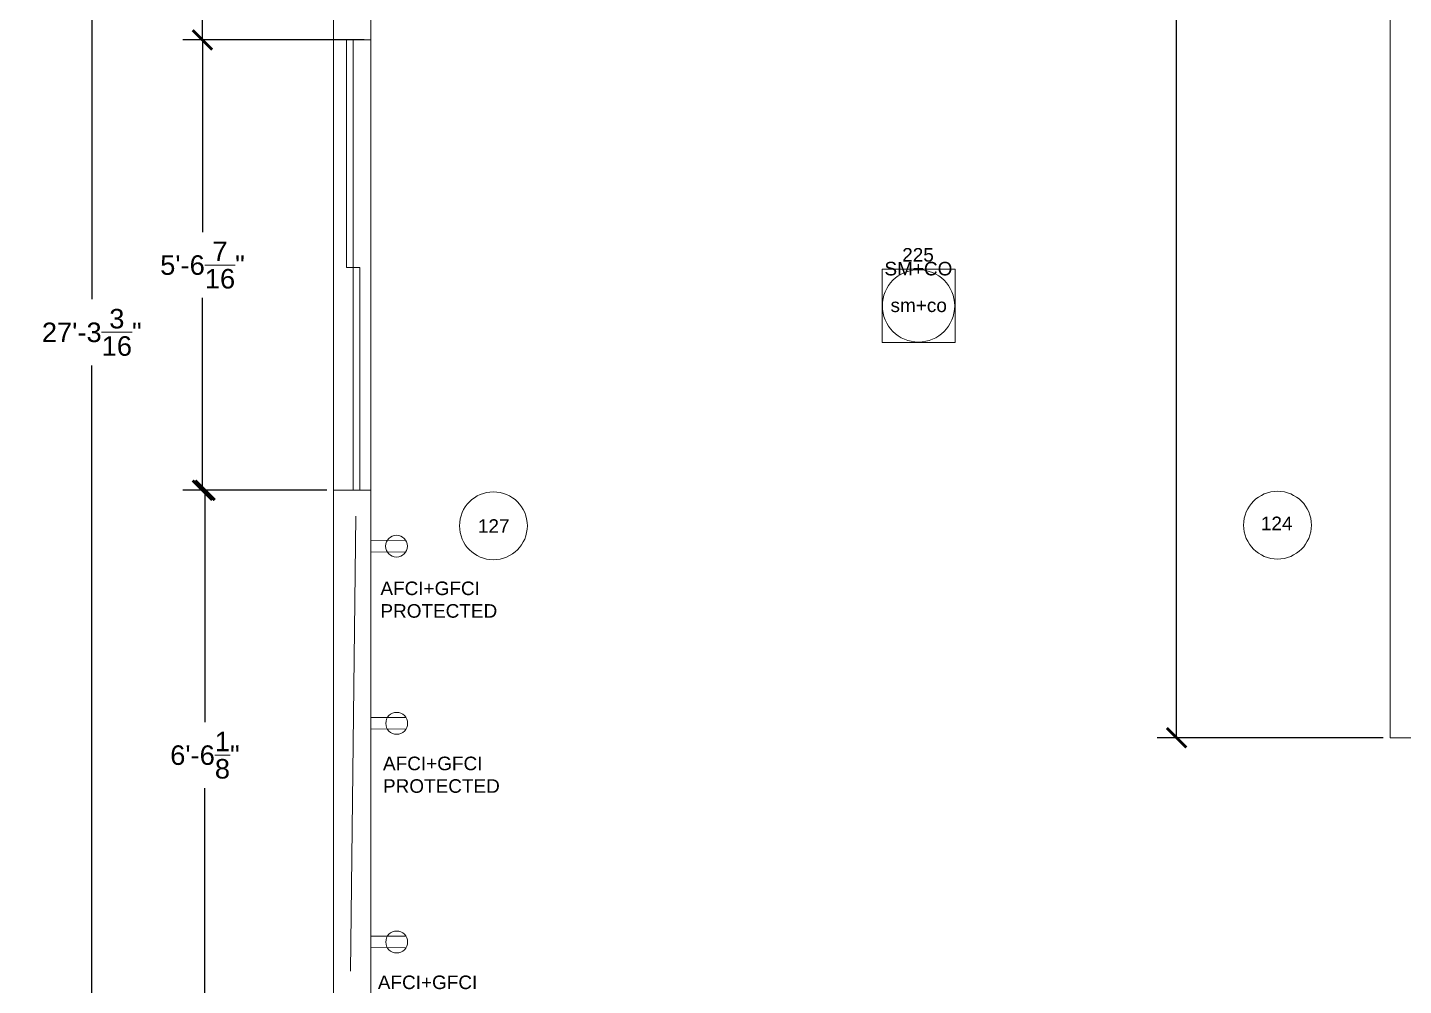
# Model space of a CAD drawing. Header units: inches. Extents: x -475 to -13, y 578 to 1095.
# Drawn here: x -473.7 to -270.8, y 769.3 to 910.5 of the extents above; entities that cross this region are included whole.
import ezdxf

# ---------------------------------------------------------------- set-up
doc = ezdxf.new("R2010")
doc.units = ezdxf.units.IN
doc.header["$MEASUREMENT"] = 0
doc.layers.get('0').update_dxf_attribs({"color": 1, "lineweight": 9})
for name, color, linetype, lineweight in [('A-101-Dimensions', 7, 'Continuous', 9), ('A-101-Floorplan-1st-floor', 7, 'Continuous', 9), ('A-101-Text', 7, 'Continuous', 9)]:
    doc.layers.add(name, color=color, linetype=linetype, lineweight=lineweight)
doc.styles.add('Annotative', font='Arial.ttf')
doc.styles.get("Standard").update_dxf_attribs({"font": 'Arial.ttf', "height": 2})
doc.linetypes.add('BATTING', pattern='A,0.0001,-0.1,[134,ltypeshp.shx,S=0.1,R=0,X=-0.1,Y=0],-0.2,[134,ltypeshp.shx,S=0.1,R=180,X=0.1,Y=0],-0.1', length=0.4001)
doc.dimstyles.new('Annotative', dxfattribs={"dimtxt": 0.18, "dimasz": 0.18, "dimexe": 0.18, "dimexo": 0.0625, "dimgap": 0.09, "dimtad": 0, "dimtih": 1, "dimtoh": 1, "dimdec": 4, "dimzin": 0, "dimdsep": 46, "dimlunit": 4, "dimtxsty": 'Annotative', "dimblk": 'ARCHTICK', "dimblk1": 'ARCHTICK', "dimblk2": 'ARCHTICK', "dimcen": 0.09, "dimadec": 0, "dimazin": 0, "dimtfac": 1, "dimtdec": 4, "dimtofl": 0, "dimtmove": 0, "dimatfit": 3, "dimldrblk": 'ARCHTICK', "dimfxl": 1, "dimtolj": 1, "dimtzin": 0, "dimarcsym": 0})

# ---------------------------------------------------------------- blocks, each defined once
blk = doc.blocks.new('_ArchTick')
at = {"color": 0, "linetype": 'ByBlock', "lineweight": 30, "const_width": 0.15}
blk.add_lwpolyline([(-0.5, -0.5), (0.5, 0.5)], dxfattribs=at)
blk = doc.blocks.new('*D487')
at = {"layer": 'A-101-Dimensions', "color": 0, "lineweight": -2, "transparency": 16777216}
for p, q in [((-273.82, 1029.19), (-307.17, 1029.19)), ((-304.29, 1029.19), (-304.29, 922.39)), ((-304.29, 805.81), (-304.29, 912.61)), ((-273.82, 805.81), (-307.17, 805.81))]:
    blk.add_line(p, q, dxfattribs=at)
at = {"layer": 'A-101-Dimensions', "color": 0, "lineweight": -2, "transparency": 16777216, "xscale": 2.88, "yscale": 2.88, "zscale": 2.88}
for p, rotation in [((-304.29, 1029.19), 90), ((-304.29, 805.81), 270)]:
    blk.add_blockref('_ArchTick', p, dxfattribs=dict(at, rotation=rotation))
at = {"layer": 'A-101-Dimensions', "color": 0, "lineweight": 5, "transparency": 16777216, "insert": (-304.29, 917.5), "char_height": 2.88, "attachment_point": 5, "style": 'Annotative'}
blk.add_mtext('\\A1;18\'-7{\\H1x;\\S3/8;}"', dxfattribs=at)
blk = doc.blocks.new('*D513')
at = {"layer": 'A-101-Dimensions', "color": 0, "lineweight": -2, "transparency": 16777216}
for p, q in [((-424.1, 1029.19), (-467.15, 1029.19)), ((-464.27, 1029.19), (-464.27, 870.48)), ((-464.27, 702), (-464.27, 860.71)), ((-424.1, 702), (-467.15, 702))]:
    blk.add_line(p, q, dxfattribs=at)
at = {"layer": 'A-101-Dimensions', "color": 0, "lineweight": -2, "transparency": 16777216, "xscale": 2.88, "yscale": 2.88, "zscale": 2.88}
for p, rotation in [((-464.27, 1029.19), 90), ((-464.27, 702), 270)]:
    blk.add_blockref('_ArchTick', p, dxfattribs=dict(at, rotation=rotation))
at = {"layer": 'A-101-Dimensions', "color": 0, "lineweight": 5, "transparency": 16777216, "insert": (-464.27, 865.6), "char_height": 2.88, "attachment_point": 5, "style": 'Annotative'}
blk.add_mtext('\\A1;27\'-3{\\H1x;\\S3/16;}"', dxfattribs=at)
blk = doc.blocks.new('*D531')
at = {"layer": 'A-101-Dimensions', "color": 0, "lineweight": -2, "transparency": 16777216}
for p, q in [((-429.6, 842.31), (-450.46, 842.31)), ((-447.58, 842.31), (-447.58, 808.11)), ((-447.58, 764.19), (-447.58, 798.39)), ((-429.6, 764.19), (-450.46, 764.19))]:
    blk.add_line(p, q, dxfattribs=at)
at = {"layer": 'A-101-Dimensions', "color": 0, "lineweight": -2, "transparency": 16777216, "xscale": 2.88, "yscale": 2.88, "zscale": 2.88}
for p, rotation in [((-447.58, 842.31), 90), ((-447.58, 764.19), 270)]:
    blk.add_blockref('_ArchTick', p, dxfattribs=dict(at, rotation=rotation))
at = {"layer": 'A-101-Dimensions', "color": 0, "lineweight": 5, "transparency": 16777216, "insert": (-447.58, 803.25), "char_height": 2.88, "attachment_point": 5, "style": 'Annotative'}
blk.add_mtext('\\A1;6\'-6{\\H1x;\\S1/8;}"', dxfattribs=at)
blk = doc.blocks.new('*D532')
at = {"layer": 'A-101-Dimensions', "color": 0, "lineweight": -2, "transparency": 16777216}
for p, q in [((-429.6, 908.72), (-450.82, 908.72)), ((-447.94, 908.72), (-447.94, 880.35)), ((-447.94, 842.31), (-447.94, 870.68)), ((-429.6, 842.31), (-450.82, 842.31))]:
    blk.add_line(p, q, dxfattribs=at)
at = {"layer": 'A-101-Dimensions', "color": 0, "lineweight": -2, "transparency": 16777216, "xscale": 2.88, "yscale": 2.88, "zscale": 2.88}
for p, rotation in [((-447.94, 908.72), 90), ((-447.94, 842.31), 270)]:
    blk.add_blockref('_ArchTick', p, dxfattribs=dict(at, rotation=rotation))
at = {"layer": 'A-101-Dimensions', "color": 0, "lineweight": 5, "transparency": 16777216, "insert": (-447.94, 875.52), "char_height": 2.88, "attachment_point": 5, "style": 'Annotative'}
blk.add_mtext('\\A1;5\'-6{\\H1x;\\S7/16;}"', dxfattribs=at)
blk = doc.blocks.new('*D533')
at = {"layer": 'A-101-Dimensions', "color": 0, "lineweight": -2, "transparency": 16777216}
for p, q in [((-424.1, 1029.19), (-450.83, 1029.19)), ((-447.95, 1029.19), (-447.95, 973.79)), ((-447.95, 908.72), (-447.95, 964.12)), ((-424.1, 908.72), (-450.83, 908.72))]:
    blk.add_line(p, q, dxfattribs=at)
at = {"layer": 'A-101-Dimensions', "color": 0, "lineweight": -2, "transparency": 16777216, "xscale": 2.88, "yscale": 2.88, "zscale": 2.88}
for p, rotation in [((-447.95, 1029.19), 90), ((-447.95, 908.72), 270)]:
    blk.add_blockref('_ArchTick', p, dxfattribs=dict(at, rotation=rotation))
at = {"layer": 'A-101-Dimensions', "color": 0, "lineweight": 5, "transparency": 16777216, "insert": (-447.95, 968.95), "char_height": 2.88, "attachment_point": 5, "style": 'Annotative'}
blk.add_mtext('\\A1;10\'-0{\\H1x;\\S1/2;}"', dxfattribs=at)
blk = doc.blocks.new('wall-duplex-horizontal')
at = {"layer": 'A-101-Floorplan-1st-floor', "lineweight": 5}
for p, q in [((3.8, 0.85), (-1.36, 0.85)), ((3.8, -0.85), (-1.36, -0.85))]:
    blk.add_line(p, q, dxfattribs=at)
at = {"layer": 'A-101-Floorplan-1st-floor'}
blk.add_circle((0, 0), 1.61, dxfattribs=at)

msp = doc.modelspace()

# ---------------------------------------------------------------- linework, layer by layer
at = {"layer": 'A-101-Floorplan-1st-floor', "lineweight": 5}
for p, q in [((-428.59934, 908.72008), (-428.59934, 1034.87633)), ((-423.09934, 908.72008), (-423.09959, 1029.18883)), ((-272.81809, 1029.18883), (-272.81809, 805.81383)), ((-423.09934, 908.72008), (-428.59934, 908.72008)), ((-428.59934, 908.72008), (-428.59934, 842.31383)), ((-426.72434, 908.72008), (-426.72434, 875.15758)), ((-425.72434, 908.72008), (-425.72434, 842.31383)), ((-423.09934, 908.72008), (-423.09934, 842.31383)), ((-424.72434, 875.15758), (-424.72434, 842.31383)), ((-347.72434, 864.0853), (-347.72434, 874.91731)), ((-347.72434, 874.91731), (-336.96651, 874.91731)), ((-336.96651, 874.91731), (-336.96651, 864.0853)), ((-336.96651, 864.0853), (-347.72434, 864.0853)), ((-423.09934, 842.31383), (-428.59934, 842.31383)), ((-428.59934, 764.18883), (-428.59934, 842.31383)), ((-423.09934, 764.00133), (-423.09934, 842.31383)), ((-272.81809, 805.81383), (-123.68801, 805.81383))]:
    msp.add_line(p, q, dxfattribs=at)
at = {"layer": 'A-101-Floorplan-1st-floor', "color": 3, "linetype": 'BATTING', "lineweight": 5, "ltscale": 4.4}
msp.add_line((-425.31208, 838.46949), (-426.09229, 771.39485), dxfattribs=at)
at = {"layer": 'A-101-Floorplan-1st-floor', "lineweight": 5}
for centre, radius in [((-342.34934, 869.50133), 5.3326), ((-289.41184, 837.16405, 82.125), 5), ((-405.03684, 837.06842), 5)]:
    msp.add_circle(centre, radius, dxfattribs=at)
at = {"layer": 'A-101-Text', "lineweight": 5}
msp.add_line((-426.72434, 875.15758), (-424.72434, 875.15758), dxfattribs=at)

# ---------------------------------------------------------------- block references
at = {"lineweight": 5, "xscale": -1, "rotation": 359.5814439711231}
for p in [(-419.3331, 834.06383), (-419.29969, 807.93883), (-419.29973, 775.68883)]:
    msp.add_blockref('wall-duplex-horizontal', p, dxfattribs=at)

# ---------------------------------------------------------------- texts
at = {"lineweight": 5}
msp.add_text('SM+CO', height=2, dxfattribs=at).set_placement((-347.37197, 873.99303, -93))
at = {"layer": 'A-101-Floorplan-1st-floor', "lineweight": 5, "char_height": 2, "attachment_point": 1}
for s, width, insert in [('225', 7.0538935, (-344.75508, 878.02739, 93)), ('sm+co', 8.8644528, (-346.47835, 870.58958, 93)), ('127', 5.2422334, (-407.327, 838.03178)), ('124', 5.2422334, (-291.86196, 838.4204, 82.125)), ('AFCI+GFCI\\PPROTECTED', 18.915065, (-421.7033, 828.84974)), ('AFCI+GFCI\\PPROTECTED', 18.915065, (-421.32343, 803.02654)), ('AFCI+GFCI\\PPROTECTED', 18.915065, (-422.08319, 770.74754))]:
    msp.add_mtext_dynamic_manual_height_columns(s, width=width, gutter_width=10, heights=[0], dxfattribs=dict(at, insert=insert))

# ---------------------------------------------------------------- dimensions: what is measured, and where the dimension line sits
at = {"layer": 'A-101-Dimensions', "lineweight": 5}
for base, p1, p2, picture, middle in [((-464.27397, 1029.18883), (-423.09959, 702.00133), (-423.09959, 1029.18883), '*D513', (-464.27397, 865.59508)), ((-304.29364, 805.81383), (-272.81809, 1029.18883), (-272.81809, 805.81383), '*D487', (-304.29364, 917.50133))]:
    dim = msp.add_linear_dim(base=base, p1=p1, p2=p2, angle=90, dimstyle='Annotative', dxfattribs=at)
    dim.commit()
    dim.dimension.update_dxf_attribs({"geometry": picture, "text_midpoint": middle, "dimtype": 160})
for base, p1, p2, picture, middle in [((-447.9535129654, 1029.1888348861), (-423.0993407836, 908.7200848861), (-423.0995850833, 1029.1888348861), '*D533', (-447.9535129654, 968.9544598861)), ((-447.9409935867, 842.3138348861), (-428.5993407836, 908.7200848861), (-428.5993407836, 842.3138348861), '*D532', (-447.9409935867, 875.5169598861)), ((-447.57986, 842.31383), (-428.59934, 764.18883), (-428.59934, 842.31383), '*D531', (-447.57986, 803.25133))]:
    dim = msp.add_linear_dim(base=base, p1=p1, p2=p2, angle=90, dimstyle='Annotative', dxfattribs=at)
    dim.commit()
    dim.dimension.update_dxf_attribs({"geometry": picture, "text_midpoint": middle})

doc.saveas('drawing.dxf')
